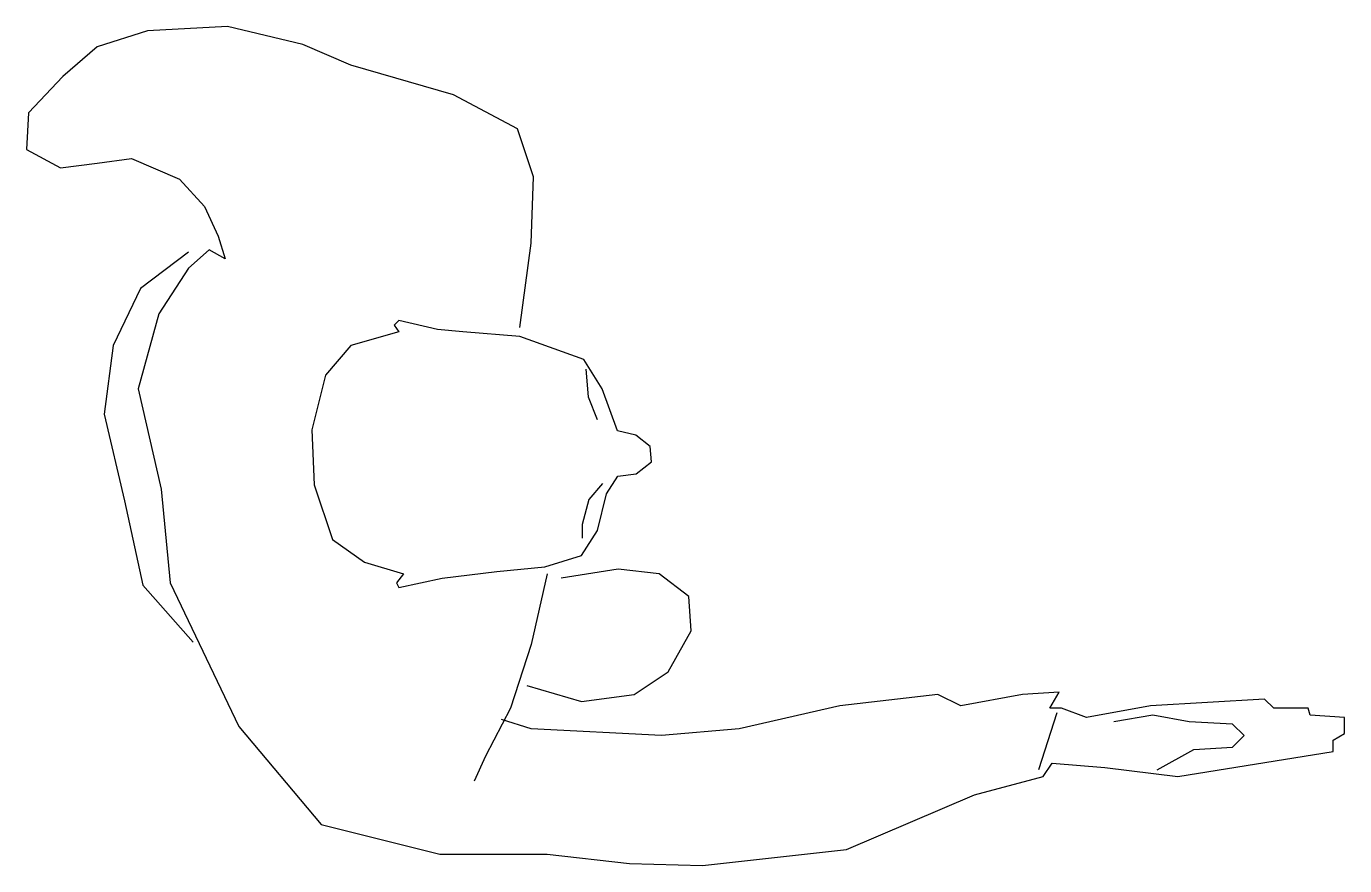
# Model space of a CAD drawing. Extents: x -5881 to -4449, y 605 to 1517.
import ezdxf

# ---------------------------------------------------------------- set-up
doc = ezdxf.new("R2010")
doc.units = 0
doc.header["$MEASUREMENT"] = 0
doc.layers.add('2D', color=7, linetype='CONTINUOUS')
doc.layers.add('INSERT', color=7, linetype='CONTINUOUS')

# ---------------------------------------------------------------- blocks, each defined once
blk = doc.blocks.new('C-2MAN14')
at = {"layer": '2D', "color": 0, "linetype": 'BYBLOCK'}
for p, q in [((-160.7, 473), (-215.4, 455.6)), ((-73.9, 477.9), (-160.7, 473)), ((8.1, 458.1), (-73.9, 477.9)), ((-215.4, 455.6), (-252.6, 423.4)), ((60.2, 435.8), (8.1, 458.1)), ((171.9, 403.5), (60.2, 435.8)), ((-252.6, 423.4), (-289.8, 383.7)), ((241.4, 366.3), (171.9, 403.5)), ((-289.8, 383.7), (-292.3, 344)), ((258.8, 314.2), (241.4, 366.3)), ((-292.3, 344), (-255.1, 324.2)), ((-215.4, 329.1), (-178.1, 334.1)), ((-178.1, 334.1), (-126, 311.8)), ((-255.1, 324.2), (-215.4, 329.1)), ((-126, 311.8), (-98.7, 282)), ((256.3, 242.3), (258.8, 314.2)), ((-98.7, 282), (-83.8, 249.8)), ((-83.8, 249.8), (-76.3, 225)), ((-116.1, 232.4), (-168.2, 192.7)), ((-93.7, 234.9), (-116.1, 215)), ((-76.3, 225), (-93.7, 234.9)), ((243.9, 150.6), (256.3, 242.3)), ((-116.1, 215), (-148.3, 165.4)), ((-168.2, 192.7), (-198, 130.7)), ((-148.3, 165.4), (-170.7, 83.6)), ((112.3, 158), (107.3, 153)), ((154.5, 148.1), (112.3, 158)), ((112.3, 145.6), (60.2, 130.7)), ((107.3, 153), (112.3, 145.6)), ((181.8, 145.6), (154.5, 148.1)), ((243.9, 140.6), (181.8, 145.6)), ((-198, 130.7), (-207.9, 56.3)), ((60.2, 130.7), (32.9, 98.5)), ((313.4, 115.8), (243.9, 140.6)), ((333.2, 83.6), (313.4, 115.8)), ((315.5, 105), (318, 75.2)), ((32.9, 98.5), (18, 39)), ((-170.7, 83.6), (-145.8, -25.5)), ((318, 75.2), (327.9, 50.4)), ((350, 38.2), (333.2, 83.6)), ((-207.9, 56.3), (-185.6, -37.9)), ((18, 39), (20.5, -20.6)), ((369.8, 33.4), (350, 38.2)), ((385.5, 21), (369.8, 33.4)), ((386.8, 4.4), (385.5, 21)), ((370.2, -8.6), (386.8, 4.4)), ((338.2, -30.5), (350.4, -11.1)), ((350.4, -11.1), (370.2, -8.6)), ((-145.8, -25.5), (-135.9, -127.2)), ((20.5, -20.6), (40.3, -80.1)), ((333.8, -19.2), (318.9, -36.6)), ((-185.6, -37.9), (-165.7, -129.7)), ((318.9, -36.6), (311.5, -63.9)), ((328.3, -70.2), (338.2, -30.5)), ((310.9, -97.5), (328.3, -70.2)), ((311.5, -63.9), (311.5, -78.7)), ((40.3, -80.1), (75.1, -104.9)), ((271.2, -109.9), (310.9, -97.5)), ((75.1, -104.9), (117.3, -117.3)), ((219, -114.8), (271.2, -109.9)), ((350.6, -112.3), (288.6, -122.3)), ((395.3, -117.3), (350.6, -112.3)), ((-135.9, -127.2), (-61.5, -283.5)), ((117.3, -117.3), (109.8, -127.2)), ((109.8, -127.2), (112.3, -132.2)), ((112.3, -132.2), (159.5, -122.3)), ((159.5, -122.3), (219, -114.8)), ((273.7, -117.3), (256.3, -194.2)), ((427.6, -142.1), (395.3, -117.3)), ((-165.7, -129.7), (-111.1, -191.7)), ((430, -179.3), (427.6, -142.1)), ((405.2, -223.9), (430, -179.3)), ((256.3, -194.2), (233.9, -263.6)), ((368, -248.7), (405.2, -223.9)), ((251.3, -238.8), (310.9, -256.2)), ((310.9, -256.2), (368, -248.7)), ((698.1, -248.7), (591.4, -261.1)), ((723, -261.1), (698.1, -248.7)), ((790, -248.7), (723, -261.1)), ((829.7, -246.3), (790, -248.7)), ((819.8, -263.6), (829.7, -246.3)), ((1053.1, -253.7), (929, -261.1)), ((1063, -263.6), (1053.1, -253.7)), ((233.9, -263.6), (206.6, -315.7)), ((591.4, -261.1), (482.2, -286)), ((827.2, -268.6), (807.3, -330.6)), ((832.2, -263.6), (819.8, -263.6)), ((859.5, -273.5), (832.2, -263.6)), ((929, -261.1), (859.5, -273.5)), ((931.5, -271.1), (889.3, -278.5)), ((971.2, -278.5), (931.5, -271.1)), ((1100.3, -263.6), (1063, -263.6)), ((1102.7, -271.1), (1100.3, -263.6)), ((1140, -273.5), (1102.7, -271.1)), ((-61.5, -283.5), (27.9, -390.1)), ((256.3, -286), (224, -276)), ((397.8, -293.4), (256.3, -286)), ((482.2, -286), (397.8, -293.4)), ((1018.3, -281), (971.2, -278.5)), ((1030.8, -293.4), (1018.3, -281)), ((1140, -290.9), (1140, -273.5)), ((1018.3, -305.8), (1030.8, -293.4)), ((1127.6, -298.4), (1140, -290.9)), ((1127.6, -310.8), (1127.6, -298.4)), ((936.4, -330.6), (976.1, -308.3)), ((958.8, -338), (1127.6, -310.8)), ((976.1, -308.3), (1018.3, -305.8)), ((206.6, -315.7), (194.2, -343)), ((812.3, -338), (822.2, -323.2)), ((822.2, -323.2), (879.3, -328.1)), ((879.3, -328.1), (958.8, -338)), ((737.8, -357.9), (812.3, -338)), ((598.8, -417.4), (737.8, -357.9)), ((27.9, -390.1), (157, -422.4)), ((157, -422.4), (273.7, -422.4)), ((273.7, -422.4), (363, -432.3)), ((442.5, -434.8), (598.8, -417.4)), ((363, -432.3), (442.5, -434.8))]:
    blk.add_line(p, q, dxfattribs=at)

msp = doc.modelspace()

# ---------------------------------------------------------------- block references
at = {"layer": 'INSERT'}
msp.add_blockref('C-2MAN14', (-5588.7, 1039.4), dxfattribs=at)

doc.saveas('drawing.dxf')
